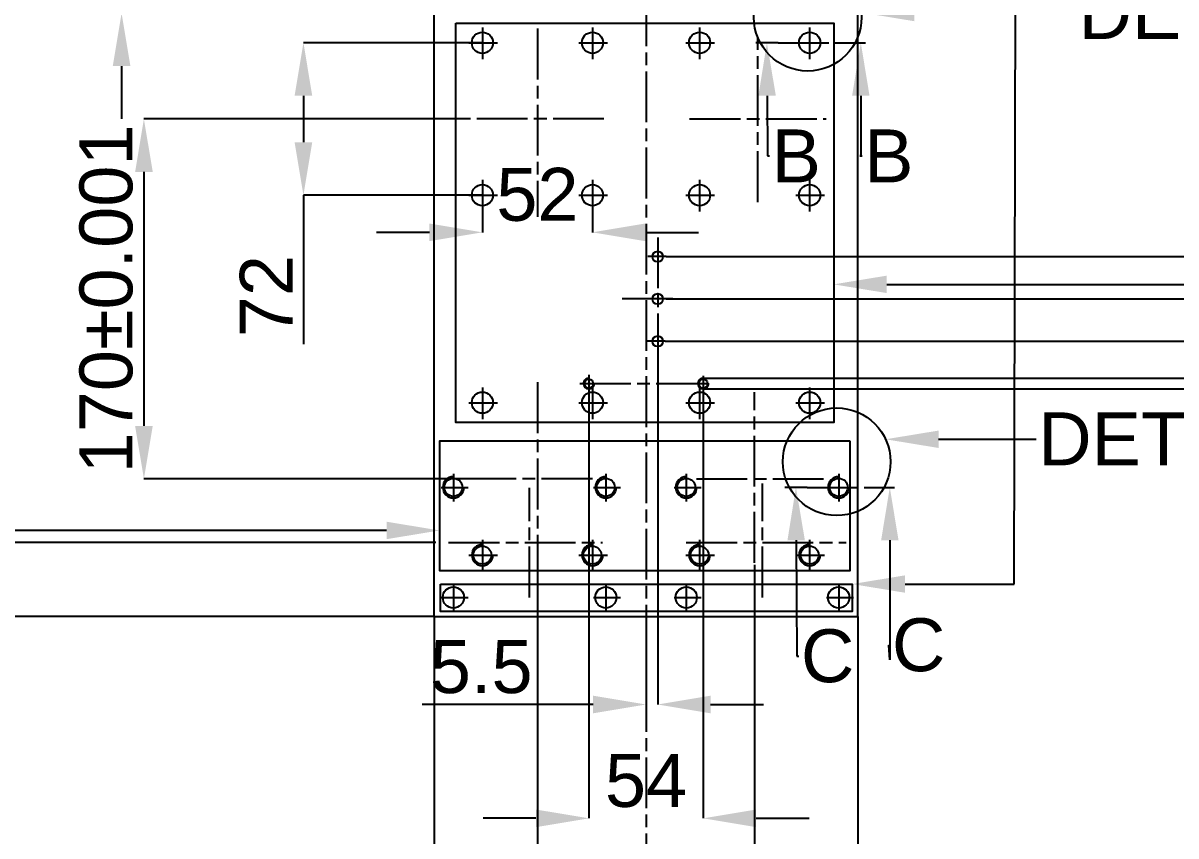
# Model space of a CAD drawing. Header units: millimetres. Extents: x 10890 to 13186, y -1023 to 617.
# Drawn here: x 11354 to 11898, y -473 to -89 of the extents above; entities that cross this region are included whole.
import ezdxf
from ezdxf import colors
from ezdxf.entities.mleader import LeaderData, LeaderLine
from ezdxf.math import Vec2, Vec3

# ---------------------------------------------------------------- set-up
doc = ezdxf.new("R2010")
doc.units = ezdxf.units.MM
doc.header["$MEASUREMENT"] = 0
doc.linetypes.add('ACAD_ISO02W100', pattern=[15, 12, -3])
doc.linetypes.add('ACAD_ISO08W100', pattern=[36, 24, -3, 6, -3])
doc.layers.get('Defpoints').update_dxf_attribs({"linetype": 'ACAD_ISO02W100'})
for name, color, linetype in [('Layer1', 1, 'ACAD_ISO08W100'), ('Layer2', 4, 'Continuous'), ('Layer3', 5, 'Continuous')]:
    doc.layers.add(name, color=color, linetype=linetype)
doc.styles.get("Standard").update_dxf_attribs({"font": 'arial.ttf'})
doc.dimstyles.get("Standard").update_dxf_attribs({"dimscale": 5, "dimtxt": 5, "dimasz": 5, "dimexe": 0, "dimexo": 0, "dimgap": 1, "dimtad": 1, "dimdec": 4, "dimzin": 12, "dimdsep": 46, "dimtxsty": 'Standard', "dimcen": 0.09, "dimadec": 0, "dimazin": 0, "dimtfac": 1, "dimtdec": 4, "dimtofl": 0, "dimtmove": 0, "dimatfit": 3, "dimfxl": 1, "dimtolj": 1, "dimtzin": 0, "dimarcsym": 0})

# ---------------------------------------------------------------- blocks, each defined once
blk = doc.blocks.new('*U13')
at = {"layer": 'Layer1'}
for p, q in [((-0.6, 6.53), (-0.6, -6.53)), ((-6.39, 0.11), (6.39, 0.11))]:
    blk.add_line(p, q, dxfattribs=at)
blk = doc.blocks.new('*U14')
at = {"layer": 'Layer1', "color": 0, "linetype": 'ByBlock', "lineweight": -2, "transparency": 16777216}
for p in [(0, 0), (72, 0), (0, -52), (72, -52)]:
    blk.add_blockref('*U13', p, dxfattribs=at)
blk = doc.blocks.new('*U11')
at = {"layer": 'Layer1'}
blk.add_blockref('*U14', (-36, 26), dxfattribs=at)
blk = doc.blocks.new('*U12')
at = {"layer": 'Layer1', "color": 0, "linetype": 'ByBlock', "lineweight": -2, "transparency": 16777216}
for p in [(0, 0), (110, 0)]:
    blk.add_blockref('*U11', p, dxfattribs=at)
blk = doc.blocks.new('*U9')
at = {"layer": 'Layer1'}
blk.add_blockref('*U12', (-55, 0), dxfattribs=at)
blk = doc.blocks.new('*U10')
at = {"layer": 'Layer1', "color": 0, "linetype": 'ByBlock', "lineweight": -2, "transparency": 16777216}
for p in [(0, 0), (0, -352)]:
    blk.add_blockref('*U9', p, dxfattribs=at)
blk = doc.blocks.new('*U17')
at = {"layer": 'Layer1'}
for p, q in [((-0.3, 7.47), (-0.3, -7.47)), ((-6.77, 0.27), (6.77, 0.27))]:
    blk.add_line(p, q, dxfattribs=at)
blk = doc.blocks.new('*U18')
at = {"layer": 'Layer1', "color": 0, "linetype": 'ByBlock', "lineweight": -2, "transparency": 16777216}
for p in [(0, 0), (52, 0), (0, -72), (52, -72)]:
    blk.add_blockref('*U17', p, dxfattribs=at)
blk = doc.blocks.new('*U15')
at = {"layer": 'Layer1'}
blk.add_blockref('*U18', (-26, 36), dxfattribs=at)
blk = doc.blocks.new('*U16')
at = {"layer": 'Layer1', "color": 0, "linetype": 'ByBlock', "lineweight": -2, "transparency": 16777216}
for p in [(0, 0), (102.5, 0), (0, -170), (102.5, -170)]:
    blk.add_blockref('*U15', p, dxfattribs=at)
blk = doc.blocks.new('*D19')
at = {"layer": 'Defpoints', "color": 0, "transparency": 16777216}
for p in [(11547.94, 111), (11285.35, -369), (11547.94, -369)]:
    blk.add_point(p, dxfattribs=at)
at = {"layer": 'Layer2', "color": 0, "lineweight": -2, "transparency": 16777216}
for p, q in [((11547.94, 111), (11285.35, 111)), ((11285.35, 86), (11285.35, -344)), ((11547.94, -369), (11285.35, -369))]:
    blk.add_line(p, q, dxfattribs=at)
at = {"layer": 'Layer2', "color": 0, "transparency": 16777216}
for points in [[(11281.19, 86), (11289.52, 86), (11285.35, 111)], [(11281.19, -344), (11289.52, -344), (11285.35, -369)]]:
    blk.add_solid(points, dxfattribs=at)
at = {"layer": 'Layer2', "color": 0, "transparency": 16777216, "insert": (11267.59, -129), "char_height": 25, "attachment_point": 5, "rotation": 90}
blk.add_mtext('\\A1;480', dxfattribs=at)
blk = doc.blocks.new('*D20')
at = {"layer": 'Defpoints', "color": 0, "transparency": 16777216}
for p in [(11547.94, -369), (11747.94, -369), (11747.94, -553.06)]:
    blk.add_point(p, dxfattribs=at)
at = {"layer": 'Layer2', "color": 0, "lineweight": -2, "transparency": 16777216}
for p, q in [((11547.94, -369), (11547.94, -553.06)), ((11747.94, -369), (11747.94, -553.06)), ((11572.94, -553.06), (11722.94, -553.06))]:
    blk.add_line(p, q, dxfattribs=at)
at = {"layer": 'Layer2', "color": 0, "transparency": 16777216}
for points in [[(11572.94, -548.9), (11572.94, -557.23), (11547.94, -553.06)], [(11722.94, -548.9), (11722.94, -557.23), (11747.94, -553.06)]]:
    blk.add_solid(points, dxfattribs=at)
at = {"layer": 'Layer2', "color": 0, "transparency": 16777216, "insert": (11647.94, -535.3), "char_height": 25, "attachment_point": 5}
blk.add_mtext('\\A1;200', dxfattribs=at)
blk = doc.blocks.new('*D23')
at = {"layer": 'Defpoints', "color": 0, "transparency": 16777216}
for p in [(11570.64, -170), (11622.64, -170), (11622.64, -187.54)]:
    blk.add_point(p, dxfattribs=at)
at = {"layer": 'Layer2', "color": 0, "lineweight": -2, "transparency": 16777216}
for p, q in [((11570.64, -170), (11570.64, -187.54)), ((11622.64, -170), (11622.64, -187.54)), ((11545.64, -187.54), (11520.64, -187.54)), ((11647.64, -187.54), (11672.64, -187.54))]:
    blk.add_line(p, q, dxfattribs=at)
at = {"layer": 'Layer2', "color": 0, "transparency": 16777216}
for points in [[(11545.64, -183.37), (11545.64, -191.71), (11570.64, -187.54)], [(11647.64, -183.37), (11647.64, -191.71), (11622.64, -187.54)]]:
    blk.add_solid(points, dxfattribs=at)
at = {"layer": 'Layer2', "color": 0, "transparency": 16777216, "insert": (11596.64, -169.78), "char_height": 25, "attachment_point": 5}
blk.add_mtext('\\A1;52', dxfattribs=at)
blk = doc.blocks.new('*D24')
at = {"layer": 'Defpoints', "color": 0, "transparency": 16777216}
for p in [(11486.12, -98), (11570.64, -98), (11570.64, -170)]:
    blk.add_point(p, dxfattribs=at)
at = {"layer": 'Layer2', "color": 0, "lineweight": -2, "transparency": 16777216}
for p, q in [((11570.64, -98), (11486.12, -98)), ((11486.12, -123), (11486.12, -145)), ((11570.64, -170), (11486.12, -170)), ((11486.12, -170), (11486.12, -240.35))]:
    blk.add_line(p, q, dxfattribs=at)
at = {"layer": 'Layer2', "color": 0, "transparency": 16777216}
for points in [[(11481.95, -123), (11490.28, -123), (11486.12, -98)], [(11481.95, -145), (11490.28, -145), (11486.12, -170)]]:
    blk.add_solid(points, dxfattribs=at)
at = {"layer": 'Layer2', "color": 0, "transparency": 16777216, "insert": (11468.57, -217.67), "char_height": 25, "attachment_point": 5, "rotation": 90}
blk.add_mtext('\\A1;72', dxfattribs=at)
blk = doc.blocks.new('*D26')
at = {"layer": 'Defpoints', "color": 0, "transparency": 16777216}
for p in [(11548.72, 18), (11330.95, -334), (11548.72, -334)]:
    blk.add_point(p, dxfattribs=at)
at = {"layer": 'Layer2', "color": 0, "lineweight": -2, "transparency": 16777216}
for p, q in [((11548.72, 18), (11330.95, 18)), ((11330.95, -7), (11330.95, -309)), ((11548.72, -334), (11330.95, -334))]:
    blk.add_line(p, q, dxfattribs=at)
at = {"layer": 'Layer2', "color": 0, "transparency": 16777216}
for points in [[(11326.78, -7), (11335.11, -7), (11330.95, 18)], [(11326.78, -309), (11335.11, -309), (11330.95, -334)]]:
    blk.add_solid(points, dxfattribs=at)
at = {"layer": 'Layer2', "color": 0, "transparency": 16777216, "insert": (11313.17, -158), "char_height": 25, "attachment_point": 5, "rotation": 90}
blk.add_mtext('\\A1;352', dxfattribs=at)
blk = doc.blocks.new('*D27')
at = {"layer": 'Defpoints', "color": 0, "transparency": 16777216}
for p in [(11596.64, -344.61), (11699.24, -344.61), (11699.24, -508.86)]:
    blk.add_point(p, dxfattribs=at)
at = {"layer": 'Layer2', "color": 0, "lineweight": -2, "transparency": 16777216}
for p, q in [((11596.64, -344.61), (11596.64, -508.86)), ((11699.24, -344.61), (11699.24, -508.86)), ((11621.64, -508.86), (11674.24, -508.86))]:
    blk.add_line(p, q, dxfattribs=at)
at = {"layer": 'Layer2', "color": 0, "transparency": 16777216}
for points in [[(11621.64, -504.69), (11621.64, -513.03), (11596.64, -508.86)], [(11674.24, -504.69), (11674.24, -513.03), (11699.24, -508.86)]]:
    blk.add_solid(points, dxfattribs=at)
at = {"layer": 'Layer2', "color": 0, "transparency": 16777216, "insert": (11647.94, -491.1), "char_height": 25, "attachment_point": 5}
blk.add_mtext('\\A1;100', dxfattribs=at)
blk = doc.blocks.new('*D28')
at = {"layer": 'Defpoints', "color": 0, "transparency": 16777216}
for p in [(11563.17, -134), (11410.77, -304), (11563.17, -304)]:
    blk.add_point(p, dxfattribs=at)
at = {"layer": 'Layer2', "color": 0, "lineweight": -2, "transparency": 16777216}
for p, q in [((11563.17, -134), (11410.77, -134)), ((11410.77, -159), (11410.77, -279)), ((11563.17, -304), (11410.77, -304))]:
    blk.add_line(p, q, dxfattribs=at)
at = {"layer": 'Layer2', "color": 0, "transparency": 16777216}
for points in [[(11406.61, -159), (11414.94, -159), (11410.77, -134)], [(11406.61, -279), (11414.94, -279), (11410.77, -304)]]:
    blk.add_solid(points, dxfattribs=at)
at = {"layer": 'Layer2', "color": 0, "transparency": 16777216, "insert": (11393.01, -219), "char_height": 25, "attachment_point": 5, "rotation": 90}
blk.add_mtext('\\A1;170%%P0.001', dxfattribs=at)
blk = doc.blocks.new('*D32')
at = {"layer": 'Defpoints', "color": 0, "transparency": 16777216}
for p in [(11657.94, -24), (11400.22, -84), (11687.94, -84)]:
    blk.add_point(p, dxfattribs=at)
at = {"layer": 'Layer2', "color": 0, "lineweight": -2, "transparency": 16777216}
for p, q in [((11400.22, 1), (11400.22, 26)), ((11657.94, -24), (11400.22, -24)), ((11687.94, -84), (11400.22, -84)), ((11400.22, -109), (11400.22, -134))]:
    blk.add_line(p, q, dxfattribs=at)
at = {"layer": 'Layer2', "color": 0, "transparency": 16777216}
for points in [[(11396.05, 1), (11404.38, 1), (11400.22, -24)], [(11396.05, -109), (11404.38, -109), (11400.22, -84)]]:
    blk.add_solid(points, dxfattribs=at)
at = {"layer": 'Layer2', "color": 0, "transparency": 16777216, "insert": (11382.45, -54), "char_height": 25, "attachment_point": 5, "rotation": 90}
blk.add_mtext('\\A1;60', dxfattribs=at)
blk = doc.blocks.new('*D45')
at = {"layer": 'Defpoints', "color": 0, "transparency": 16777216}
for p in [(11653.44, -247.81), (11647.94, -369), (11647.94, -410.56)]:
    blk.add_point(p, dxfattribs=at)
at = {"layer": 'Layer2', "color": 0, "lineweight": -2, "transparency": 16777216}
for p, q in [((11653.44, -247.81), (11653.44, -410.56)), ((11647.94, -369), (11647.94, -410.56)), ((11622.94, -410.56), (11542.24, -410.56)), ((11678.44, -410.56), (11703.44, -410.56))]:
    blk.add_line(p, q, dxfattribs=at)
at = {"layer": 'Layer2', "color": 0, "transparency": 16777216}
for points in [[(11622.94, -406.39), (11622.94, -414.73), (11647.94, -410.56)], [(11678.44, -406.39), (11678.44, -414.73), (11653.44, -410.56)]]:
    blk.add_solid(points, dxfattribs=at)
at = {"layer": 'Layer2', "color": 0, "transparency": 16777216, "insert": (11570.09, -392.85), "char_height": 25, "attachment_point": 5}
blk.add_mtext('\\A1;5.5', dxfattribs=at)
blk = doc.blocks.new('*D51')
at = {"layer": 'Defpoints', "color": 0, "transparency": 16777216}
for p in [(11674.94, -256.5), (11674.94, -261.5), (12013.15, -261.5)]:
    blk.add_point(p, dxfattribs=at)
at = {"layer": 'Layer2', "color": 0, "lineweight": -2, "transparency": 16777216}
for p, q in [((12013.15, -231.5), (12013.15, -206.5)), ((11674.94, -256.5), (12013.15, -256.5)), ((11674.94, -261.5), (12013.15, -261.5)), ((12013.15, -286.5), (12013.15, -366.02))]:
    blk.add_line(p, q, dxfattribs=at)
at = {"layer": 'Layer2', "color": 0, "transparency": 16777216}
for points in [[(12008.98, -231.5), (12017.31, -231.5), (12013.15, -256.5)], [(12008.98, -286.5), (12017.31, -286.5), (12013.15, -261.5)]]:
    blk.add_solid(points, dxfattribs=at)
at = {"layer": 'Layer2', "color": 0, "transparency": 16777216, "insert": (11995.43, -338.76), "char_height": 25, "attachment_point": 5, "rotation": 90}
blk.add_mtext('\\A1;M5', dxfattribs=at)
blk = doc.blocks.new('*D52')
at = {"layer": 'Defpoints', "color": 0, "transparency": 16777216}
for p in [(11620.94, -262.2), (11674.94, -262.52), (11674.94, -464.33)]:
    blk.add_point(p, dxfattribs=at)
at = {"layer": 'Layer2', "color": 0, "lineweight": -2, "transparency": 16777216}
for p, q in [((11620.94, -262.2), (11620.94, -464.33)), ((11674.94, -262.52), (11674.94, -464.33)), ((11595.94, -464.33), (11570.94, -464.33)), ((11699.94, -464.33), (11724.94, -464.33))]:
    blk.add_line(p, q, dxfattribs=at)
at = {"layer": 'Layer2', "color": 0, "transparency": 16777216}
for points in [[(11595.94, -460.17), (11595.94, -468.5), (11620.94, -464.33)], [(11699.94, -460.17), (11699.94, -468.5), (11674.94, -464.33)]]:
    blk.add_solid(points, dxfattribs=at)
at = {"layer": 'Layer2', "color": 0, "transparency": 16777216, "insert": (11647.94, -446.62), "char_height": 25, "attachment_point": 5}
blk.add_mtext('\\A1;54', dxfattribs=at)

msp = doc.modelspace()

# ---------------------------------------------------------------- linework, layer by layer
for p, q in [((11547.93846, -368.99766), (11547.93846, 111.00234)), ((11747.93846, -368.99766), (11747.93846, 111.00234)), ((11710.31196, -97.99766), (11699.76284, -97.99766)), ((11740.16496, -97.99766), (11751.61418, -97.99766)), ((11724.01196, -307.99766), (11713.46284, -307.99766)), ((11753.86496, -307.99766), (11765.31418, -307.99766)), ((11547.93846, -368.99766), (11747.93846, -368.99766))]:
    msp.add_line(p, q)
for centre, radius in [((11570.63846, -97.99766), 5), ((11622.63846, -97.99766), 5), ((11673.23846, -97.99766), 5), ((11725.23846, -97.99766), 5), ((11570.63846, -169.99766), 5), ((11622.63846, -169.99766), 5), ((11673.23846, -169.99766), 5), ((11725.23846, -169.99766), 5), ((11653.43846, -198.99766), 2.5), ((11653.43846, -218.99766), 2.5), ((11653.43846, -238.99766), 2.5), ((11620.93846, -258.99766), 2.1), ((11674.93846, -258.99766), 2.1), ((11570.63846, -267.99766), 5), ((11622.63846, -267.99766), 5), ((11673.23846, -267.99766), 5), ((11725.23846, -267.99766), 5), ((11556.93846, -307.99766), 4.25), ((11628.93846, -307.99766), 4.25), ((11666.93846, -307.99766), 4.25), ((11738.93846, -307.99766), 4.25), ((11570.63846, -339.99766), 4.25), ((11622.63846, -339.99766), 4.25), ((11673.23846, -339.99766), 4.25), ((11725.23846, -339.99766), 4.25), ((11556.93846, -359.99766), 5), ((11628.93846, -359.99766), 5), ((11666.93846, -359.99766), 5), ((11738.93846, -359.99766), 5)]:
    msp.add_circle(centre, radius)
for centre, radius, end in [((11620.93846, -258.99766), 2.5, 2.9956666), ((11674.93846, -258.99766), 2.5, 3.9112306), ((11556.93846, -307.99766), 5, 0), ((11628.93846, -307.99766), 5, 0), ((11666.93846, -307.99766), 5, 0), ((11738.93846, -307.99766), 5, 0), ((11570.63846, -339.99766), 5, 360), ((11622.63846, -339.99766), 5, 0), ((11673.23846, -339.99766), 5, 0), ((11725.23846, -339.99766), 5, 360)]:
    msp.add_arc(centre, radius, 90, end)
at = {"layer": 'Layer1'}
for p, q in [((11647.93846, 248.46756), (11647.93846, -594.9006)), ((11596.63846, -91.2901), (11596.63846, -180.17256)), ((11700.74763, -173.26962), (11700.74763, -95.62086)), ((11710.31196, -97.99766), (11740.16496, -97.99766)), ((11628.01133, -133.99766), (11563.17675, -133.99766)), ((11668.53294, -133.99766), (11732.96231, -133.99766)), ((11653.43846, -189.90709), (11653.43846, -247.81369)), ((11657.52361, -198.99766), (11648.81863, -198.99766)), ((11660.6617, -218.99766), (11634.57635, -218.99766)), ((11656.89667, -238.99766), (11647.67591, -238.99766)), ((11620.93846, -254.79386), (11620.93846, -262.20339)), ((11674.93846, -255.35091), (11674.93846, -262.51876)), ((11596.63846, -258.38848), (11596.63846, -344.93485)), ((11616.71871, -258.99766), (11679.56855, -258.99766)), ((11699.23846, -343.59651), (11699.23846, -263.0727)), ((11622.63846, -303.99766), (11552.42295, -303.99766)), ((11671.7811, -303.99766), (11734.56791, -303.99766)), ((11592.93846, -359.99766), (11592.93846, -308.21959)), ((11702.93846, -359.99766), (11702.93846, -306.23875)), ((11724.01196, -307.99766), (11753.86496, -307.99766)), ((11554.66457, -333.99766), (11627.40767, -333.99766)), ((11666.93846, -333.99766), (11742.51207, -333.99766))]:
    msp.add_line(p, q, dxfattribs=at)
at = {"layer": 'Layer2'}
for p, q in [((11657.52361, -198.99766), (12064.2358, -198.99766)), ((11657.4882, -218.99766), (12064.2358, -218.99766)), ((11657.4882, -218.99766), (12064.2358, -218.99766)), ((11656.89667, -238.99766), (12064.2358, -238.99766))]:
    msp.add_line(p, q, dxfattribs=at)
at = {"layer": 'Layer3'}
for points in [[(11558.1032, -88.73849), (11736.60847, -88.73849), (11736.60847, -277.40518), (11558.1032, -277.40518)], [(11744.43125, -286.12634), (11550.42855, -286.12634), (11550.42855, -347.31573), (11744.43125, -347.31573)], [(11550.78599, -353.67113), (11745.29731, -353.67113), (11745.29731, -366.714), (11550.78599, -366.714)]]:
    msp.add_lwpolyline(points, close=True, dxfattribs=at)
for centre in [(11724.30558, -85.91831), (11738.00558, -295.91831)]:
    msp.add_circle(centre, 25.42167, dxfattribs=at)

# ---------------------------------------------------------------- block references
at = {"layer": 'Layer1'}
for name, p in [('*U10', (11648.54028, 17.89291)), ('*U16', (11596.93824, -134.27203))]:
    msp.add_blockref(name, p, dxfattribs=at)

# ---------------------------------------------------------------- dimensions: what is measured, and where the dimension line sits
at = {"layer": 'Layer2'}
for base, p1, p2, picture, middle in [((11285.35428, -368.99766), (11547.93846, 111.00234), (11547.93846, -368.99766), '*D19', (11285.35428, -128.99766)), ((11330.94698, -333.99766), (11548.72492, 18.00234), (11548.72492, -333.99766), '*D26', (11330.94698, -157.99766)), ((11486.11716, -97.99766), (11570.63846, -169.99766), (11570.63846, -97.99766), '*D24', (11486.11716, -217.67331))]:
    dim = msp.add_linear_dim(base=base, p1=p1, p2=p2, angle=90, dimstyle='Standard', dxfattribs=at)
    dim.commit()
    dim.dimension.update_dxf_attribs({"geometry": picture, "text_midpoint": middle, "dimtype": 160})
dim = msp.add_linear_dim(base=(11400.21592, -83.99766), p1=(11657.93846, -23.99766), p2=(11687.93846, -83.99766), angle=90, dimstyle='Standard', dxfattribs=at)
dim.commit()
dim.dimension.update_dxf_attribs({"geometry": '*D32', "text_midpoint": (11382.4516, -53.99766)})
for base, p1, p2, text, picture, middle in [((11410.7735, -303.99766), (11563.16981, -133.99766), (11563.16981, -303.99766), '<>%%P0.001', '*D28', (11393.00918, -218.99766)), ((12013.14793, -261.49766), (11674.93846, -256.49766), (11674.93846, -261.49766), 'M<>', '*D51', (11995.43476, -338.76062))]:
    dim = msp.add_linear_dim(base=base, p1=p1, p2=p2, angle=90, text=text, dimstyle='Standard', dxfattribs=at)
    dim.commit()
    dim.dimension.update_dxf_attribs({"geometry": picture, "text_midpoint": middle})
for base, p1, p2, picture, middle in [((11622.63846, -187.53998), (11570.63846, -169.99766), (11622.63846, -169.99766), '*D23', (11596.63846, -169.77566)), ((11647.93846, -410.5605), (11653.43846, -247.81369), (11647.93846, -368.99766), '*D45', (11570.08716, -392.84733)), ((11674.93846, -464.3339), (11620.93846, -262.20339), (11674.93846, -262.51876), '*D52', (11647.93846, -446.62074))]:
    dim = msp.add_linear_dim(base=base, p1=p1, p2=p2, dimstyle='Standard', dxfattribs=at)
    dim.commit()
    dim.dimension.update_dxf_attribs({"geometry": picture, "text_midpoint": middle})
dim = msp.add_linear_dim(base=(11699.23846, -508.86117), p1=(11596.63846, -344.61206), p2=(11699.23846, -344.61206), text='100', dimstyle='Standard', dxfattribs=at)
dim.commit()
dim.dimension.update_dxf_attribs({"geometry": '*D27', "text_midpoint": (11647.93846, -508.86117), "dimtype": 160})
dim = msp.add_linear_dim(base=(11747.93846, -553.06424), p1=(11547.93846, -368.99766), p2=(11747.93846, -368.99766), dimstyle='Standard', dxfattribs=at)
dim.commit()
dim.dimension.update_dxf_attribs({"geometry": '*D20', "text_midpoint": (11647.93846, -553.06424), "dimtype": 160})

# ---------------------------------------------------------------- leaders
ml = msp.add_multileader_mtext('Standard', dxfattribs=at)
ml.set_content('', color=256)
ml.set_leader_properties()
ml.build(insert=Vec2(0, 0))
ml.multileader.update_dxf_attribs({"dogleg_length": 1, "arrow_head_size": 25})
ctx = ml.context
ctx.base_point, ctx.char_height, ctx.arrow_head_size, ctx.landing_gap_size, ctx.plane_origin = Vec3(11824.05852, 190.21138), 25, 25, 1, Vec3(11745.29731, -353.67113)
notes = []
notes.append((ctx, [(0, (1, 1, 0), (11823.05852, 190.21138), (1, 0), 1, [(0, [(11745.29731, -353.67113), (11821.83458, -353.67113)], 0, [])])]))
ctx.mtext.insert, ctx.mtext.flow_direction = Vec3(11825.05852, 202.71138), 5
ml = msp.add_multileader_mtext('Standard', dxfattribs=at)
ml.set_content('', color=256)
ml.set_leader_properties()
ml.build(insert=Vec2(0, 0))
ml.multileader.update_dxf_attribs({"dogleg_length": 1, "arrow_head_size": 25})
ctx = ml.context
ctx.base_point, ctx.char_height, ctx.arrow_head_size, ctx.landing_gap_size, ctx.plane_origin = Vec3(12098.36343, 156.87943), 25, 25, 1, Vec3(11736.60847, -212.11241)
notes.append((ctx, [(0, (1, 1, 0), (12097.36343, 156.87943), (1, 0), 1, [(0, [(11736.60847, -212.11241), (12097.36343, -212.11241)], 0, [])])]))
ctx.mtext.insert, ctx.mtext.flow_direction = Vec3(12099.36343, 169.37943), 5
ml = msp.add_multileader_mtext('Standard', dxfattribs=at)
ml.set_content('', color=256)
ml.set_leader_properties()
ml.build(insert=Vec2(0, 0))
ml.multileader.update_dxf_attribs({"dogleg_length": 1, "arrow_head_size": 25})
ctx = ml.context
ctx.base_point, ctx.char_height, ctx.arrow_head_size, ctx.landing_gap_size, ctx.plane_origin = Vec3(11224.31433, 156.01301), 25, 25, 1, Vec3(11550.42855, -328.35239)
notes.append((ctx, [(0, (1, 1, 0), (11223.31433, 156.01301), (1, 0), 1, [(0, [(11550.42855, -328.35239), (11223.31433, -328.35239)], 0, [])])]))
ctx.mtext.insert, ctx.mtext.flow_direction = Vec3(11225.31433, 168.51301), 5
ml = msp.add_multileader_mtext('Standard', dxfattribs=at)
ml.set_content('DETAIL 2', color=256)
ml.set_leader_properties()
ml.build(insert=Vec2(0, 0))
ml.multileader.update_dxf_attribs({"dogleg_length": 1, "arrow_head_size": 25})
ctx = ml.context
ctx.base_point, ctx.char_height, ctx.arrow_head_size, ctx.landing_gap_size, ctx.plane_origin = Vec3(11851.24885, -83.71093), 25, 25, 1, Vec3(11749.63123, -83.71093)
notes.append((ctx, [(0, (1, 1, 0), (11849.24885, -83.71093), (1, 0), 2, [(0, [(11749.63123, -83.71093)], 0, [])])]))
ctx.mtext.insert, ctx.mtext.flow_direction = Vec3(11852.24885, -71.2024), 5
ml = msp.add_multileader_mtext('Standard', dxfattribs=at)
ml.set_content('B', color=256)
ml.set_leader_properties()
ml.build(insert=Vec2(0, 0))
ml.multileader.update_dxf_attribs({"dogleg_length": 1, "arrow_head_size": 25})
ctx = ml.context
ctx.base_point, ctx.char_height, ctx.arrow_head_size, ctx.landing_gap_size, ctx.plane_origin = Vec3(11706.25045, -151.42889), 25, 25, 1, Vec3(11705.0374, -97.99766)
notes.append((ctx, [(0, (1, 1, 0), (11705.25045, -151.42889), (1, 0), 1, [(0, [(11705.0339, -97.99766)], 0, [])])]))
ctx.mtext.insert, ctx.mtext.flow_direction = Vec3(11707.25045, -138.92889), 5
ml = msp.add_multileader_mtext('Standard', dxfattribs=at)
ml.set_content('B', color=256)
ml.set_leader_properties()
ml.build(insert=Vec2(0, 0))
ml.multileader.update_dxf_attribs({"dogleg_length": 1, "arrow_head_size": 25})
ctx = ml.context
ctx.base_point, ctx.char_height, ctx.arrow_head_size, ctx.landing_gap_size, ctx.plane_origin = Vec3(11749.95547, -151.42889), 25, 25, 1, Vec3(11749.38271, -97.99766)
notes.append((ctx, [(1, (1, 1, 0), (11748.95547, -151.42889), (1, 0), 1, [(0, [(11749.38271, -97.99766), (11749.38271, -151.42889)], 0, [])])]))
ctx.mtext.insert, ctx.mtext.flow_direction = Vec3(11750.95547, -138.92889), 5
ml = msp.add_multileader_mtext('Standard', dxfattribs=at)
ml.set_content('DETAIL 3', color=256)
ml.set_leader_properties()
ml.build(insert=Vec2(0, 0))
ml.multileader.update_dxf_attribs({"dogleg_length": 1, "arrow_head_size": 25})
ctx = ml.context
ctx.base_point, ctx.char_height, ctx.arrow_head_size, ctx.landing_gap_size, ctx.plane_origin = Vec3(11832.18708, -285.28558), 25, 25, 1, Vec3(11761.09684, -285.28558)
notes.append((ctx, [(0, (1, 1, 0), (11831.18708, -285.28558), (1, 0), 1, [(0, [(11761.09684, -285.28558)], 0, [])])]))
ctx.mtext.insert, ctx.mtext.flow_direction = Vec3(11833.18708, -272.56389), 5
ml = msp.add_multileader_mtext('Standard', dxfattribs=at)
ml.set_content('C', color=256)
ml.set_leader_properties()
ml.build(insert=Vec2(0, 0))
ml.multileader.update_dxf_attribs({"dogleg_length": 1, "arrow_head_size": 25})
ctx = ml.context
ctx.base_point, ctx.char_height, ctx.arrow_head_size, ctx.landing_gap_size, ctx.plane_origin = Vec3(11720.10049, -387.75019), 25, 25, 1, Vec3(11718.7374, -307.99766)
notes.append((ctx, [(0, (1, 1, 0), (11719.10049, -387.75019), (1, 0), 1, [(0, [(11718.7374, -307.99766)], 0, [])])]))
ctx.mtext.insert, ctx.mtext.flow_direction = Vec3(11721.10049, -375.03702), 5
ml = msp.add_multileader_mtext('Standard', dxfattribs=at)
ml.set_content('C', color=256)
ml.set_leader_properties()
ml.build(insert=Vec2(0, 0))
ml.multileader.update_dxf_attribs({"dogleg_length": 1, "arrow_head_size": 25})
ctx = ml.context
ctx.base_point, ctx.char_height, ctx.arrow_head_size, ctx.landing_gap_size, ctx.plane_origin = Vec3(11763.08271, -382.55549), 25, 25, 1, Vec3(11763.08271, -307.99766)
notes.append((ctx, [(1, (1, 1, 0), (11762.65547, -382.55549), (1, 0), 0.42725, [(0, [(11763.08271, -307.99766), (11763.08271, -389.45864)], 0, [])])]))
ctx.mtext.insert, ctx.mtext.flow_direction = Vec3(11764.08271, -369.84232), 5
for ctx, leaders in notes:
    for number, flags, end, landing, length, lines in leaders:
        leader = LeaderData()
        leader.index, (leader.has_last_leader_line, leader.has_dogleg_vector, leader.attachment_direction) = number, flags
        leader.last_leader_point, leader.dogleg_vector, leader.dogleg_length = Vec3(end), Vec3(landing), length
        for number, points, colour, breaks in lines:
            line = LeaderLine()
            line.index, line.vertices, line.color, line.breaks = number, Vec3.list(points), colors.encode_raw_color(colour), breaks
            leader.lines.append(line)
        ctx.leaders.append(leader)

doc.saveas('drawing.dxf')
